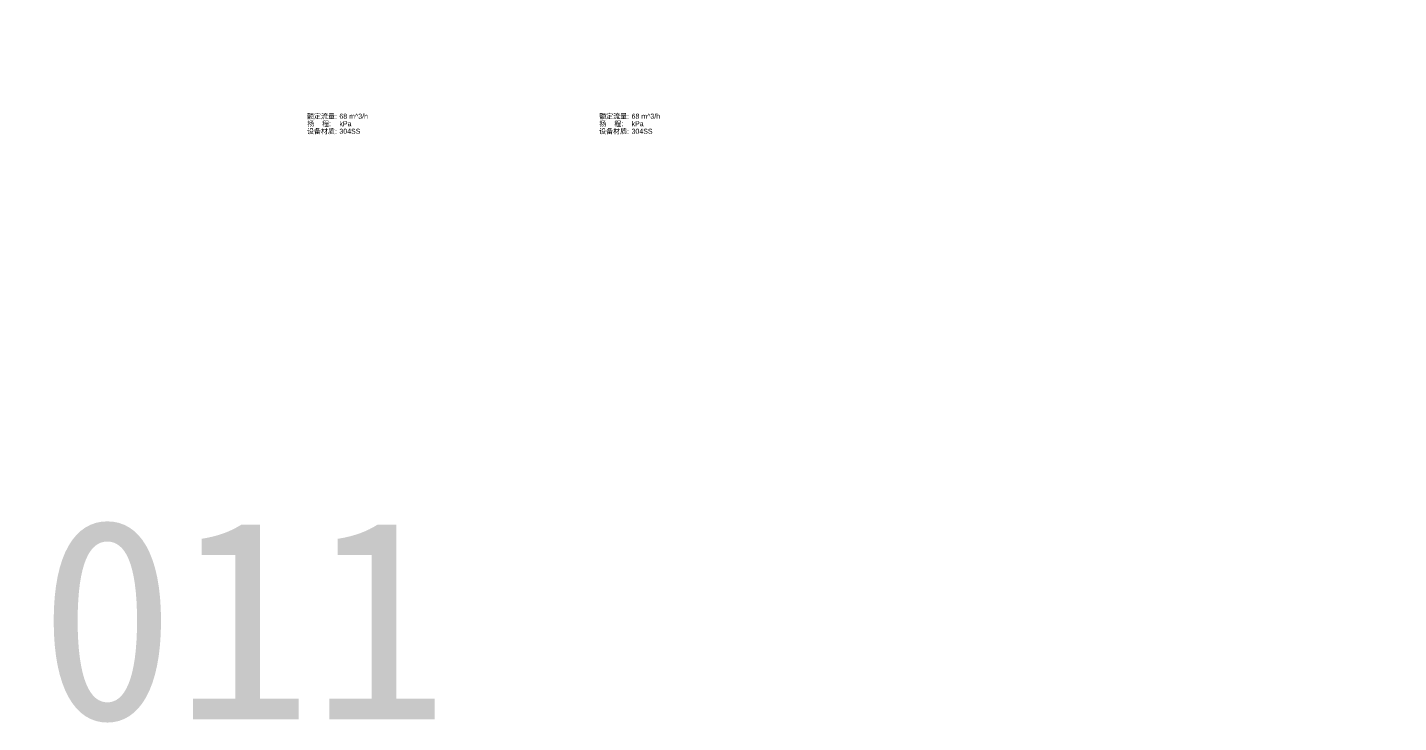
# Model space of a CAD drawing. Extents: x 757 to 8510, y -6585 to 527.
# Drawn here: x 6023 to 6571, y -1160 to -883 of the extents above; entities that cross this region are included whole.
import ezdxf
from ezdxf.enums import TextEntityAlignment as Align

# ---------------------------------------------------------------- set-up
doc = ezdxf.new("R2010")
doc.units = 0
doc.header["$MEASUREMENT"] = 0
doc.layers.add('10', color=7, linetype='CONTINUOUS')
doc.layers.add('11', color=7, linetype='CONTINUOUS')
doc.styles.add('txt.shx', font='arial.ttf')

msp = doc.modelspace()

# ---------------------------------------------------------------- texts
at = {"layer": '10', "color": 7, "style": 'txt.shx'}
for s, p in [('扬    程:', (6144.54, -921.15)), ('额定流量:', (6146.89, -918.15)), ('扬    程:', (6261.29, -921.15)), ('额定流量:', (6263.64, -918.15)), ('设备材质:', (6146.89, -924.15)), ('设备材质:', (6263.64, -924.15))]:
    msp.add_text(s, height=2, dxfattribs=at).set_placement(p, align=Align.MIDDLE_RIGHT)
for s, p in [('68 m^ 3/h', (6147.89, -918.15)), ('kPa', (6147.89, -921.15)), ('68 m^ 3/h', (6264.64, -918.15)), ('kPa', (6264.64, -921.15)), ('304SS', (6147.89, -924.15)), ('304SS', (6264.64, -924.15))]:
    msp.add_text(s, height=2, dxfattribs=at).set_placement(p, align=Align.MIDDLE_LEFT)
at = {"layer": '11', "color": 56, "true_color": 0x808000}
msp.add_text('011', height=80, dxfattribs=at).set_placement((6027.95, -1158.95))

doc.saveas('drawing.dxf')
